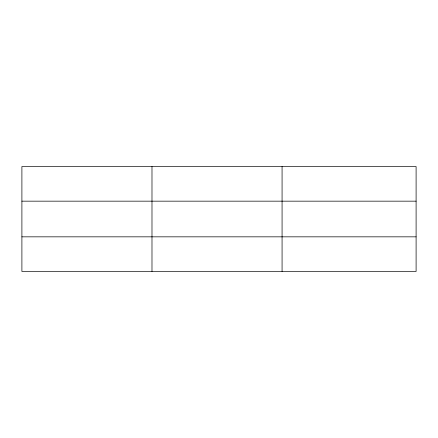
<?xml version="1.0" encoding="UTF-8"?>
<svg xmlns="http://www.w3.org/2000/svg" width="438" height="438" viewBox="0 0 438 438"><rect width="100%" height="100%" fill="white"/><g stroke="black" fill="none" stroke-linecap="round" stroke-linejoin="round"><path stroke-width="0.66" d="M151.986 271.461L151.986 166.539M282.072 271.461L282.072 166.539M416.1 236.838L416.1 271.461L21.9 271.461L21.9 166.539L416.1 166.539L416.1 236.838L21.9 236.838M21.9 201.162L416.1 201.162"/></g></svg>
